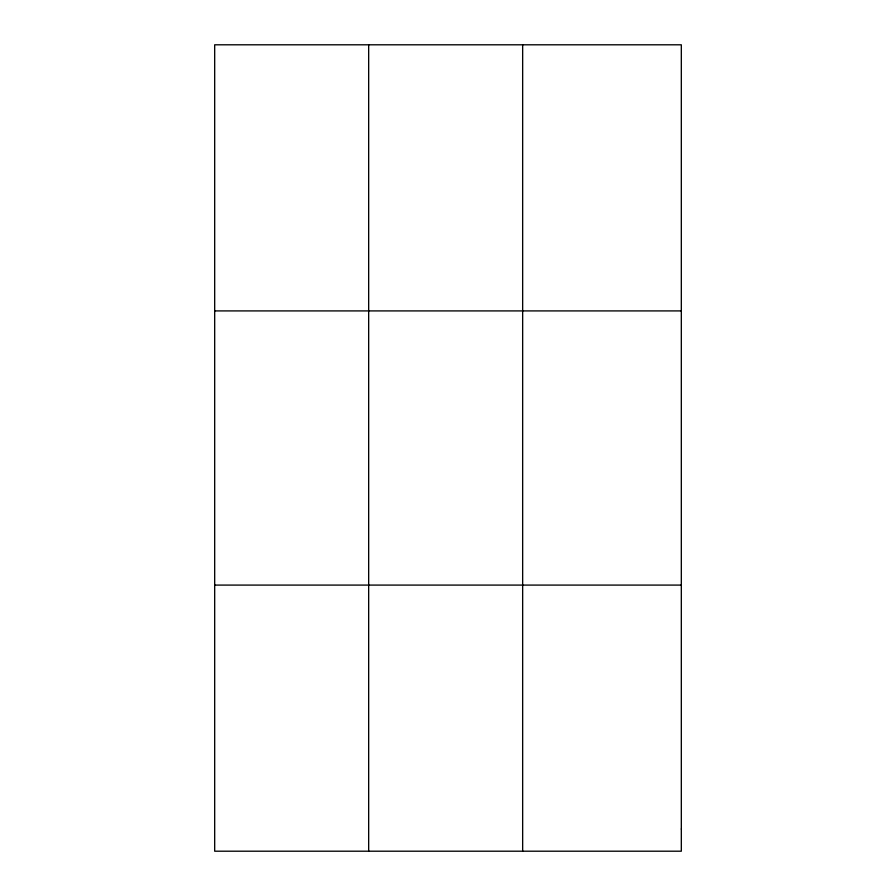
<?xml version="1.0" encoding="UTF-8"?>
<svg xmlns="http://www.w3.org/2000/svg" width="896" height="896" viewBox="0 0 896 896"><rect width="100%" height="100%" fill="white"/><g stroke="black" fill="none" stroke-linecap="round" stroke-linejoin="round"><path stroke-width="1.34" d="M368.67 851.2L368.67 44.8M522.659 851.2L522.659 44.8M214.682 310.912L681.318 310.912M214.682 585.088L681.318 585.088M681.318 829.024L681.318 851.2L214.682 851.2L214.682 44.8L681.318 44.8L681.318 829.024"/></g></svg>
